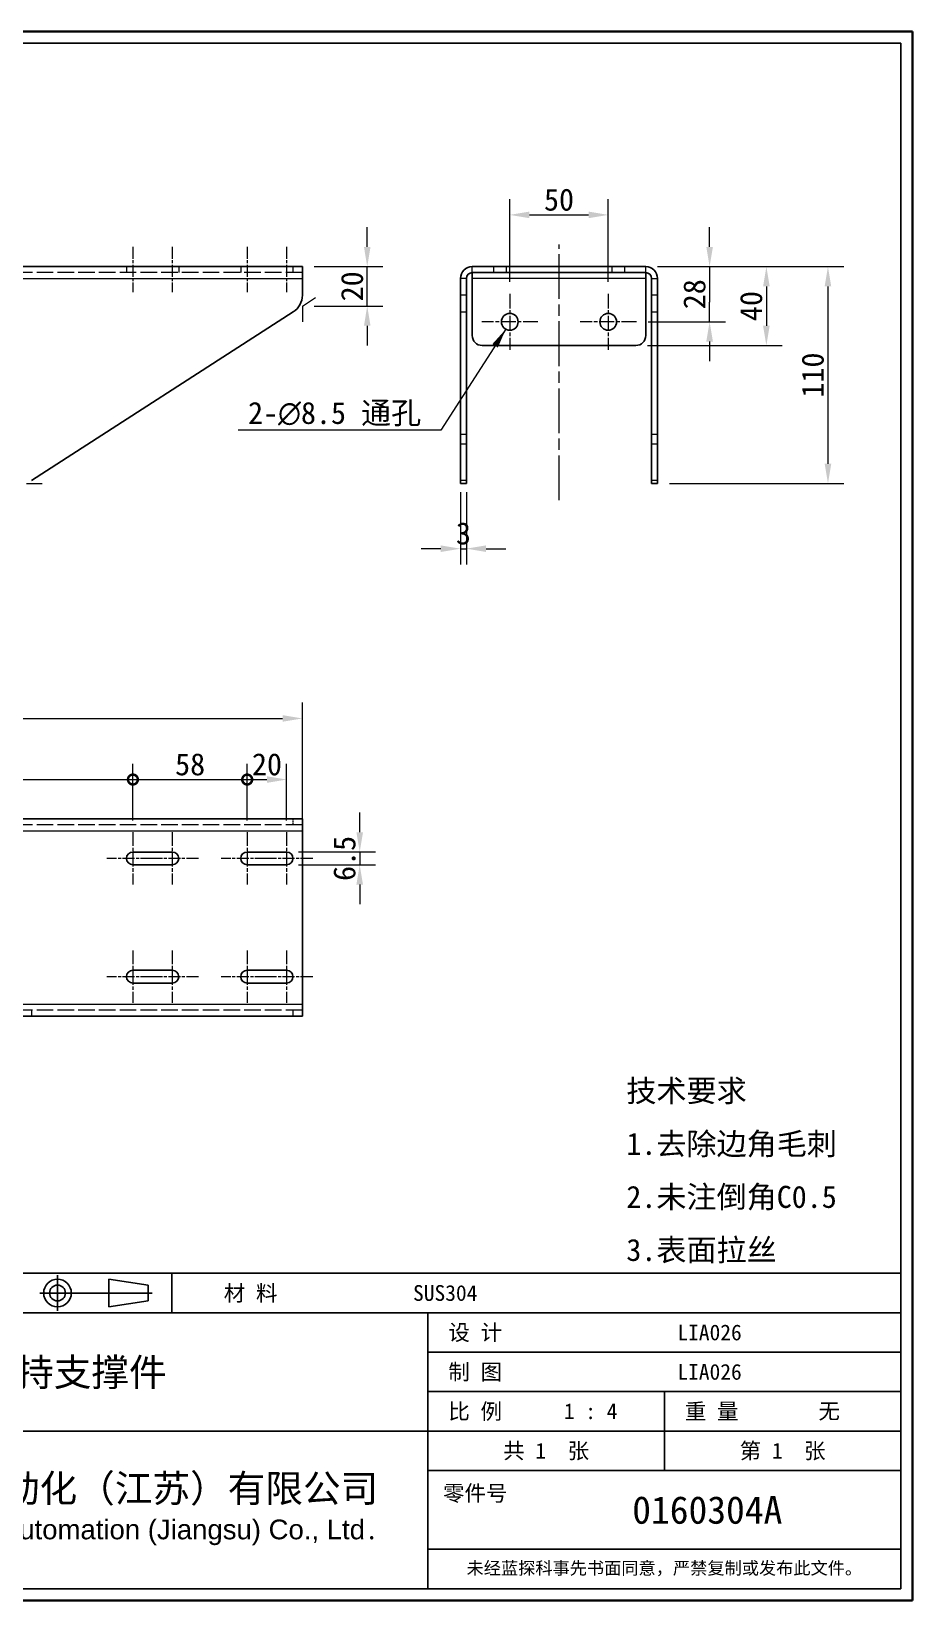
# Model space of a CAD drawing. Header units: millimetres. Extents: x 24 to 1166, y 22 to 818.
# Drawn here: x 719 to 1166, y 22 to 818 of the extents above; entities that cross this region are included whole.
import ezdxf
from ezdxf.enums import TextEntityAlignment as Align

# ---------------------------------------------------------------- set-up
doc = ezdxf.new("R2010")
doc.units = ezdxf.units.MM
doc.header["$LTSCALE"] = 4
doc.linetypes.add('CHAIN', pattern=[0.3543, 0.2362, -0.0295, 0.0591, -0.0295])
doc.linetypes.add('DASHED', pattern=[0.2067, 0.1654, -0.0413])
for name, color, linetype, lineweight in [('1', 7, 'Continuous', 18), ('可见 (ISO)', 7, 'Continuous', 25), ('可见窄的 (ISO)', 7, 'Continuous', 18), ('图框 (ISO)', 7, 'Continuous', 35), ('标题 (ISO)', 7, 'Continuous', 25)]:
    doc.layers.add(name, color=color, linetype=linetype, lineweight=lineweight)
for name, color, linetype, lineweight, true_color in [('中心标记 (ISO)', 1, 'CHAIN', 18, 0xff0000), ('中心线 (ISO)', 1, 'CHAIN', 18, 0xff0000), ('尺寸 (ISO)', 7, 'Continuous', 18, 0x008000), ('符号 (ISO)', 7, 'Continuous', 18, 0x008000), ('隐藏 (ISO)', 5, 'DASHED', 18, 0x0000ff), ('隐藏窄的 (ISO)', 5, 'DASHED', 18, 0x0000ff)]:
    doc.layers.add(name, color=color, linetype=linetype, lineweight=lineweight, true_color=true_color)
doc.styles.add('文本样式164', font='SimSun.ttf')
doc.styles.add('文本样式165', font='SimSun.ttf')
doc.styles.add('文本样式74', font='SimSun.ttf')
doc.styles.add('最新国标', font='simfang.ttf')
doc.styles.add('注释文本 (ISO)', font='simfang.ttf')
doc.dimstyles.new('默认 (GB)', dxfattribs={"dimscale": 4, "dimtxt": 2.8, "dimasz": 2.5, "dimexe": 2, "dimexo": 1.5, "dimgap": 0.5, "dimtad": 1, "dimtoh": 1, "dimdsep": 46, "dimtxsty": '最新国标', "dimcen": 0.09, "dimdle": 10, "dimclrd": 256, "dimclre": 256, "dimclrt": 256, "dimaunit": 1, "dimadec": 3, "dimazin": 2, "dimtfac": 0.535714, "dimtdec": 3, "dimtmove": 0, "dimatfit": 3, "dimfxl": 0, "dimtolj": 1, "dimlwd": -1, "dimlwe": -1, "dimarcsym": 0})
doc.dimstyles.new('默认 (GB)$7', dxfattribs={"dimscale": 4, "dimtxt": 2.8, "dimasz": 2.5, "dimexe": 2, "dimexo": 1.5, "dimgap": 0.5, "dimtad": 1, "dimtoh": 1, "dimdsep": 46, "dimtxsty": '最新国标', "dimcen": 0.09, "dimdle": 10, "dimclrd": 256, "dimclre": 256, "dimclrt": 256, "dimaunit": 1, "dimadec": 3, "dimazin": 2, "dimtfac": 0.535714, "dimtdec": 3, "dimtmove": 0, "dimatfit": 3, "dimfxl": 0, "dimtolj": 1, "dimlwd": -1, "dimlwe": -1, "dimarcsym": 0})

# ---------------------------------------------------------------- blocks, each defined once
blk = doc.blocks.new('图框 最新国标')
at = {"layer": '图框 (ISO)'}
for p, q in [((6, 204.5), (291.5, 204.5)), ((291.5, 204.5), (291.5, 5.5)), ((291.5, 5.5), (6, 5.5))]:
    blk.add_line(p, q, dxfattribs=at)
at = {"layer": '图框 (ISO)', "color": 7, "linetype": 'Continuous', "lineweight": 25}
for p, q in [((18, 203), (290, 203)), ((18, 203), (290, 203)), ((290, 203), (290, 7)), ((290, 203), (290, 7)), ((290, 7), (6, 7)), ((290, 7), (18, 7))]:
    blk.add_line(p, q, dxfattribs=at)
at = {"layer": '图框 (ISO)', "style": '文本样式74'}
blk.add_attdef('零件代号_001', (42.7, 200.25), '', height=2.5, rotation=180, dxfattribs=at)
blk = doc.blocks.new('标题栏 最新国标')
at = {"layer": '标题 (ISO)'}
for p, q in [((381.98, -183.84), (196.98, -183.84)), ((196.98, -183.84), (196.98, -223.84)), ((254.48, -183.84), (254.48, -188.84)), ((269.48, -183.84), (269.48, -188.84)), ((281.48, -188.09), (281.48, -184.59)), ((281.48, -184.59), (286.48, -185.34)), ((289.48, -183.84), (289.48, -188.84)), ((381.98, -223.84), (381.98, -183.84)), ((383.48, -183.84), (383.48, -225.34)), ((286.48, -185.34), (286.48, -187.34)), ((196.98, -188.84), (381.98, -188.84)), ((232.98, -188.84), (232.98, -223.84)), ((286.48, -187.34), (281.48, -188.09)), ((321.98, -188.84), (321.98, -223.84)), ((321.98, -193.84), (381.98, -193.84)), ((321.98, -198.84), (381.98, -198.84)), ((351.98, -198.84), (351.98, -208.84)), ((321.98, -203.84), (232.98, -203.84)), ((321.98, -203.84), (381.98, -203.84)), ((321.98, -208.84), (381.98, -208.84)), ((321.98, -218.84), (381.98, -218.84)), ((196.98, -223.84), (381.98, -223.84)), ((383.48, -225.34), (196.98, -225.34))]:
    blk.add_line(p, q, dxfattribs=at)
at = {"layer": '标题 (ISO)', "linetype": 'CHAIN', "ltscale": 5.000333}
blk.add_line((274.98, -184.09), (274.98, -188.59), dxfattribs=at)
at = {"layer": '标题 (ISO)', "linetype": 'CHAIN', "ltscale": 15.834605}
blk.add_line((272.73, -186.34), (286.98, -186.34), dxfattribs=at)
at = {"layer": '标题 (ISO)'}
for radius in [1.75, 1]:
    blk.add_circle((274.98, -186.34), radius, dxfattribs=at)
at = {"layer": '1', "style": '文本样式164'}
for s, p in [('材 料', (299.48, -186.34)), ('UNIT: mm', (261.98, -186.34)), ('设 计', (327.98, -191.34)), ('制 图', (327.98, -196.34)), ('比 例', (327.98, -201.34)), ('重 量', (357.98, -201.34)), ('共 1  张', (336.98, -206.34)), ('第 1  张', (366.98, -206.34))]:
    blk.add_text(s, height=2, dxfattribs=at).set_placement(p, align=Align.MIDDLE_CENTER)
at = {"layer": '标题 (ISO)', "style": '注释文本 (ISO)'}
for s, insert, char_height, attachment_point, line_spacing_factor in [('\\fSimSun|b0|i0;{\\H1.3000;      未注公差角度及线性公差使用m\\P}\\fSimSun|b0|i0;{\\H1.3000;（GB/T1804-2000），未注形位公差使\\P}\\fSimSun|b0|i0;{\\H1.3000;用K级（GB/T 1184-1996）。\\P}\\fSimSun|b0|i0;{\\H1.3000;—————————————————\\P}\\fSimSun|b0|i0;{\\H1.3000;             6以下    ±0.05 mm\\P}\\fSimSun|b0|i0;{\\H1.3000;     6 ～   30以下    ±0.10 mm\\P}\\fSimSun|b0|i0;{\\H1.3000;    30 ～  120以下    ±0.15 mm\\P}\\fSimSun|b0|i0;{\\H1.3000;   120 ～  400以下    ±0.20 mm\\P}\\fSimSun|b0|i0;{\\H1.3000;   400 ～ 1000以下    ±0.30 mm\\P}\\fSimSun|b0|i0;{\\H1.3000;  1000 ～ 2000以下    ±0.50 mm\\P}\\fSimSun|b0|i0;{\\H1.3000;          2000以上    ±0.80 mm\\P}\\fSimSun|b0|i0;{\\H1.3000;\\P}\\fSimSun|b0|i0;{\\H1.3000;           300以下    ±30′\\P}\\fSimSun|b0|i0;{\\H1.3000;   300 ～ 1000以下    ±15′\\P}\\fSimSun|b0|i0;{\\H1.3000;          1000以上    ±5′}', (198.48, -206.63), 1.3, 4, 1.023913), ('{\\fMicrosoft YaHei|b0|i0|c134|p34;\\H1.75x;蓝探科工业自动化（江苏）有限公司\\P\\fArial|b0|i0|c0|p34;\\H0.71429x;Lantech Industrial Automation (Jiangsu) Co., Ltd\\fFangSong|b0|i0|c134|p49;.\\H1.15195x; }', (277.48, -213.84), 2, 5, 0.978695)]:
    blk.add_mtext(s, dxfattribs=dict(at, insert=insert, char_height=char_height, attachment_point=attachment_point, line_spacing_factor=line_spacing_factor))
at = {"layer": '标题 (ISO)', "attachment_point": 5, "style": '注释文本 (ISO)'}
for s, insert, char_height in [('\\fFangSong|b0|i0;零件号', (327.98, -211.84), 2), ('\\fSimSun|b0|i0;{\\H1.6000;未经蓝探科事先书面同意，严禁复制或发布此文件。}', (351.98, -221.34), 1.6)]:
    blk.add_mtext(s, dxfattribs=dict(at, insert=insert, char_height=char_height))
at = {"layer": '标题 (ISO)'}
for tag, p, height, style in [('材料_001', (320.09, -187.33), 2, '注释文本 (ISO)'), ('设计人_001', (353.63, -192.33), 2, '注释文本 (ISO)'), ('库存编号_001', (264.96, -198.14), 3.5, '文本样式165'), ('设计人_001', (353.63, -197.33), 2, '注释文本 (ISO)'), ('视图比例_001', (339.22, -202.33), 2, '注释文本 (ISO)'), ('质量\\P3;_001', (371.53, -202.3), 2, '注释文本 (ISO)'), ('零件代号_001', (347.9, -215.59), 3.5, '文本样式165')]:
    blk.add_attdef(tag, p, '', height=height, dxfattribs=dict(at, style=style))
blk = doc.blocks.new('*D6')
at = {"layer": 'Defpoints', "color": 0, "transparency": 16777216}
for p in [(856.26, 469.49), (383.26, 412.49), (856.26, 412.49)]:
    blk.add_point(p, dxfattribs=at)
at = {"layer": '尺寸 (ISO)', "color": 116, "true_color": 0x00803f, "transparency": 16777216}
for p, q in [((383.26, 418.49), (383.26, 477.49)), ((856.26, 418.49), (856.26, 477.49)), ((393.26, 469.49), (846.26, 469.49))]:
    blk.add_line(p, q, dxfattribs=at)
for points in [[(393.26, 471.15), (393.26, 467.82), (383.26, 469.49)], [(846.26, 471.15), (846.26, 467.82), (856.26, 469.49)]]:
    blk.add_solid(points, dxfattribs=at)
at = {"layer": '尺寸 (ISO)', "transparency": 16777216, "insert": (619.76, 477.15), "char_height": 11.2, "attachment_point": 5, "style": '最新国标'}
blk.add_mtext('\\A1;473', dxfattribs=at)
blk = doc.blocks.new('*D10')
at = {"layer": 'Defpoints', "color": 0, "transparency": 16777216}
for p in [(856.26, 698.67), (889.19, 698.67), (856.26, 678.67)]:
    blk.add_point(p, dxfattribs=at)
at = {"layer": '尺寸 (ISO)', "color": 116, "true_color": 0x00803f, "transparency": 16777216}
for p, q in [((889.19, 708.67), (889.19, 718.67)), ((862.26, 698.67), (897.19, 698.67)), ((889.19, 678.67), (889.19, 698.67)), ((862.26, 678.67), (897.19, 678.67)), ((889.19, 668.67), (889.19, 658.67))]:
    blk.add_line(p, q, dxfattribs=at)
for points in [[(887.53, 708.67), (890.86, 708.67), (889.19, 698.67)], [(887.53, 668.67), (890.86, 668.67), (889.19, 678.67)]]:
    blk.add_solid(points, dxfattribs=at)
at = {"layer": '尺寸 (ISO)', "transparency": 16777216, "insert": (881.53, 688.67), "char_height": 11.2, "attachment_point": 5, "rotation": 90, "style": '最新国标'}
blk.add_mtext('\\A1;20', dxfattribs=at)
blk = doc.blocks.new('*D12')
at = {"layer": 'Defpoints', "color": 0, "transparency": 16777216}
for p in [(936.52, 590.26), (939.52, 590.26), (939.52, 555.6)]:
    blk.add_point(p, dxfattribs=at)
at = {"layer": '尺寸 (ISO)', "color": 116, "true_color": 0x00803f, "transparency": 16777216}
for p, q in [((936.52, 584.26), (936.52, 547.6)), ((939.52, 584.26), (939.52, 547.6)), ((926.52, 555.6), (916.52, 555.6)), ((936.52, 555.6), (939.52, 555.6)), ((949.52, 555.6), (959.52, 555.6))]:
    blk.add_line(p, q, dxfattribs=at)
for points in [[(926.52, 557.27), (926.52, 553.93), (936.52, 555.6)], [(949.52, 557.27), (949.52, 553.93), (939.52, 555.6)]]:
    blk.add_solid(points, dxfattribs=at)
at = {"layer": '尺寸 (ISO)', "transparency": 16777216, "insert": (938.02, 563.26), "char_height": 11.2, "attachment_point": 5, "style": '最新国标'}
blk.add_mtext('\\A1;3', dxfattribs=at)
blk = doc.blocks.new('*D13')
at = {"layer": 'Defpoints', "color": 0, "transparency": 16777216}
for p in [(1030.52, 698.67), (1036.52, 588.67), (1123.02, 588.67)]:
    blk.add_point(p, dxfattribs=at)
at = {"layer": '尺寸 (ISO)', "color": 116, "true_color": 0x00803f, "transparency": 16777216}
for p, q in [((1036.52, 698.67), (1131.02, 698.67)), ((1123.02, 688.67), (1123.02, 598.67)), ((1042.52, 588.67), (1131.02, 588.67))]:
    blk.add_line(p, q, dxfattribs=at)
for points in [[(1121.35, 688.67), (1124.69, 688.67), (1123.02, 698.67)], [(1121.35, 598.67), (1124.69, 598.67), (1123.02, 588.67)]]:
    blk.add_solid(points, dxfattribs=at)
at = {"layer": '尺寸 (ISO)', "transparency": 16777216, "insert": (1115.36, 643.67), "char_height": 11.2, "attachment_point": 5, "rotation": 90, "style": '最新国标'}
blk.add_mtext('\\A1;110', dxfattribs=at)
blk = doc.blocks.new('*D16')
at = {"layer": 'Defpoints', "color": 0, "transparency": 16777216}
for p in [(1030.52, 698.67), (1025.52, 658.67), (1091.77, 658.67)]:
    blk.add_point(p, dxfattribs=at)
at = {"layer": '尺寸 (ISO)', "color": 116, "true_color": 0x00803f, "transparency": 16777216}
for p, q in [((1036.52, 698.67), (1099.77, 698.67)), ((1091.77, 688.67), (1091.77, 668.67)), ((1031.52, 658.67), (1099.77, 658.67))]:
    blk.add_line(p, q, dxfattribs=at)
for points in [[(1090.1, 688.67), (1093.44, 688.67), (1091.77, 698.67)], [(1090.1, 668.67), (1093.44, 668.67), (1091.77, 658.67)]]:
    blk.add_solid(points, dxfattribs=at)
at = {"layer": '尺寸 (ISO)', "transparency": 16777216, "insert": (1084.1, 678.67), "char_height": 11.2, "attachment_point": 5, "rotation": 90, "style": '最新国标'}
blk.add_mtext('\\A1;40', dxfattribs=at)
blk = doc.blocks.new('*D20')
at = {"layer": 'Defpoints', "color": 0, "transparency": 16777216}
for p in [(1011.52, 724.92), (961.52, 684.92), (1011.52, 684.92)]:
    blk.add_point(p, dxfattribs=at)
at = {"layer": '尺寸 (ISO)', "color": 116, "true_color": 0x00803f, "transparency": 16777216}
for p, q in [((961.52, 690.92), (961.52, 732.92)), ((1011.52, 690.92), (1011.52, 732.92)), ((971.52, 724.92), (1001.52, 724.92))]:
    blk.add_line(p, q, dxfattribs=at)
for points in [[(971.52, 726.59), (971.52, 723.25), (961.52, 724.92)], [(1001.52, 726.59), (1001.52, 723.25), (1011.52, 724.92)]]:
    blk.add_solid(points, dxfattribs=at)
at = {"layer": '尺寸 (ISO)', "transparency": 16777216, "insert": (986.52, 732.58), "char_height": 11.2, "attachment_point": 5, "style": '最新国标'}
blk.add_mtext('\\A1;50', dxfattribs=at)
blk = doc.blocks.new('*D21')
at = {"layer": 'Defpoints', "color": 0, "transparency": 16777216}
for p in [(1030.52, 698.67), (1025.77, 670.67), (1062.96, 670.67)]:
    blk.add_point(p, dxfattribs=at)
at = {"layer": '尺寸 (ISO)', "color": 116, "true_color": 0x00803f, "transparency": 16777216}
for p, q in [((1062.96, 708.67), (1062.96, 718.67)), ((1036.52, 698.67), (1070.96, 698.67)), ((1062.96, 698.67), (1062.96, 688.67)), ((1062.96, 688.67), (1062.96, 680.67)), ((1062.96, 670.67), (1062.96, 680.67)), ((1031.77, 670.67), (1070.96, 670.67)), ((1062.96, 660.67), (1062.96, 650.67))]:
    blk.add_line(p, q, dxfattribs=at)
for points in [[(1061.29, 708.67), (1064.63, 708.67), (1062.96, 698.67)], [(1061.29, 660.67), (1064.63, 660.67), (1062.96, 670.67)]]:
    blk.add_solid(points, dxfattribs=at)
at = {"layer": '尺寸 (ISO)', "transparency": 16777216, "insert": (1055.3, 684.67), "char_height": 11.2, "attachment_point": 5, "rotation": 90, "style": '最新国标'}
blk.add_mtext('\\A1;28', dxfattribs=at)
blk = doc.blocks.new('_DotSmall')
at = {"color": 0, "linetype": 'ByBlock', "const_width": 0.5}
blk.add_lwpolyline([(-0.0625, 0, 1), (0.0625, 0, 1)], format="xyb", close=True, dxfattribs=at)
blk = doc.blocks.new('*D25')
at = {"layer": 'Defpoints', "color": 0, "transparency": 16777216}
for p in [(770.26, 438.49), (449.26, 411.74), (770.26, 411.74)]:
    blk.add_point(p, dxfattribs=at)
at = {"layer": '尺寸 (ISO)', "color": 116, "true_color": 0x00803f, "transparency": 16777216}
for p, q in [((449.26, 417.74), (449.26, 446.49)), ((770.26, 417.74), (770.26, 446.49)), ((449.26, 438.49), (770.26, 438.49))]:
    blk.add_line(p, q, dxfattribs=at)
at = {"layer": '尺寸 (ISO)', "color": 116, "true_color": 0x00803f, "transparency": 16777216, "xscale": 10, "yscale": 10, "zscale": 10, "rotation": 180}
blk.add_blockref('_DotSmall', (449.26, 438.49), dxfattribs=at)
at = {"layer": '尺寸 (ISO)', "color": 116, "true_color": 0x00803f, "transparency": 16777216, "xscale": 10, "yscale": 10, "zscale": 10}
blk.add_blockref('_DotSmall', (770.26, 438.49), dxfattribs=at)
at = {"layer": '尺寸 (ISO)', "transparency": 16777216, "insert": (609.8, 446.15), "char_height": 11.2, "attachment_point": 5, "style": '最新国标'}
blk.add_mtext('\\A1;321', dxfattribs=at)
blk = doc.blocks.new('*D26')
at = {"layer": 'Defpoints', "color": 0, "transparency": 16777216}
for p in [(828.26, 438.49), (770.26, 411.74), (828.26, 411.74)]:
    blk.add_point(p, dxfattribs=at)
at = {"layer": '尺寸 (ISO)', "color": 116, "true_color": 0x00803f, "transparency": 16777216}
for p, q in [((770.26, 417.74), (770.26, 446.49)), ((828.26, 417.74), (828.26, 446.49)), ((770.26, 438.49), (828.26, 438.49))]:
    blk.add_line(p, q, dxfattribs=at)
at = {"layer": '尺寸 (ISO)', "color": 116, "true_color": 0x00803f, "transparency": 16777216, "xscale": 10, "yscale": 10, "zscale": 10, "rotation": 180}
blk.add_blockref('_DotSmall', (770.26, 438.49), dxfattribs=at)
at = {"layer": '尺寸 (ISO)', "color": 116, "true_color": 0x00803f, "transparency": 16777216, "xscale": 10, "yscale": 10, "zscale": 10}
blk.add_blockref('_DotSmall', (828.26, 438.49), dxfattribs=at)
at = {"layer": '尺寸 (ISO)', "transparency": 16777216, "insert": (799.3, 446.15), "char_height": 11.2, "attachment_point": 5, "style": '最新国标'}
blk.add_mtext('\\A1;58', dxfattribs=at)
blk = doc.blocks.new('*D27')
at = {"layer": 'Defpoints', "color": 0, "transparency": 16777216}
for p in [(848.26, 438.49), (828.26, 411.74), (848.26, 411.74)]:
    blk.add_point(p, dxfattribs=at)
at = {"layer": '尺寸 (ISO)', "color": 116, "true_color": 0x00803f, "transparency": 16777216}
for p, q in [((828.26, 417.74), (828.26, 446.49)), ((848.26, 417.74), (848.26, 446.49)), ((828.26, 438.49), (838.26, 438.49))]:
    blk.add_line(p, q, dxfattribs=at)
blk.add_solid([(838.26, 440.15), (838.26, 436.82), (848.26, 438.49)], dxfattribs=at)
at = {"layer": '尺寸 (ISO)', "color": 116, "true_color": 0x00803f, "transparency": 16777216, "xscale": 10, "yscale": 10, "zscale": 10, "rotation": 180}
blk.add_blockref('_DotSmall', (828.26, 438.49), dxfattribs=at)
at = {"layer": '尺寸 (ISO)', "transparency": 16777216, "insert": (838.3, 446.15), "char_height": 11.2, "attachment_point": 5, "style": '最新国标'}
blk.add_mtext('\\A1;20', dxfattribs=at)
blk = doc.blocks.new('*D30')
at = {"layer": 'Defpoints', "color": 0, "transparency": 16777216}
for p in [(848.26, 401.74), (848.26, 395.24), (885.37, 395.24)]:
    blk.add_point(p, dxfattribs=at)
at = {"layer": '尺寸 (ISO)', "color": 116, "true_color": 0x00803f, "transparency": 16777216}
for p, q in [((885.37, 411.74), (885.37, 421.74)), ((854.26, 401.74), (893.37, 401.74)), ((885.37, 401.74), (885.37, 395.24)), ((854.26, 395.24), (893.37, 395.24)), ((885.37, 385.24), (885.37, 375.24))]:
    blk.add_line(p, q, dxfattribs=at)
for points in [[(883.7, 411.74), (887.04, 411.74), (885.37, 401.74)], [(883.7, 385.24), (887.04, 385.24), (885.37, 395.24)]]:
    blk.add_solid(points, dxfattribs=at)
at = {"layer": '尺寸 (ISO)', "transparency": 16777216, "insert": (877.67, 398.49), "char_height": 11.2, "attachment_point": 5, "rotation": 90, "style": '最新国标'}
blk.add_mtext('\\A1;6.5', dxfattribs=at)

msp = doc.modelspace()

# ---------------------------------------------------------------- linework, layer by layer
at = {"layer": '中心标记 (ISO)', "ltscale": 7.917253}
for p, q in [((961.521, 684.92), (961.521, 656.42)), ((1011.521, 684.92), (1011.521, 656.42)), ((975.771, 670.67), (947.271, 670.67)), ((1025.771, 670.67), (997.271, 670.67))]:
    msp.add_line(p, q, dxfattribs=at)
at = {"layer": '中心标记 (ISO)', "ltscale": 7.361649}
for p, q in [((770.256, 411.738), (770.256, 385.238)), ((790.256, 411.738), (790.256, 385.238)), ((828.256, 411.738), (828.256, 385.238)), ((848.256, 411.738), (848.256, 385.238)), ((770.256, 351.738), (770.256, 325.238)), ((790.256, 351.738), (790.256, 325.238)), ((828.256, 351.738), (828.256, 325.238)), ((848.256, 351.738), (848.256, 325.238))]:
    msp.add_line(p, q, dxfattribs=at)
at = {"layer": '中心标记 (ISO)', "ltscale": 6.458793}
for p, q in [((780.256, 398.488), (757.006, 398.488)), ((803.506, 398.488), (780.256, 398.488)), ((838.256, 398.488), (815.006, 398.488)), ((861.506, 398.488), (838.256, 398.488)), ((780.256, 338.488), (757.006, 338.488)), ((803.506, 338.488), (780.256, 338.488)), ((838.256, 338.488), (815.006, 338.488)), ((861.506, 338.488), (838.256, 338.488))]:
    msp.add_line(p, q, dxfattribs=at)
at = {"layer": '中心线 (ISO)', "ltscale": 6.389343}
for p, q in [((770.256, 708.67), (770.256, 685.67)), ((790.256, 708.67), (790.256, 685.67)), ((828.256, 708.67), (828.256, 685.67)), ((848.256, 708.67), (848.256, 685.67))]:
    msp.add_line(p, q, dxfattribs=at)
at = {"layer": '中心线 (ISO)', "ltscale": 23.990969}
msp.add_line((986.521, 580.258), (986.521, 709.864), dxfattribs=at)
at = {"layer": '可见 (ISO)'}
for p, q in [((698.256, 698.67), (856.256, 698.67)), ((856.256, 692.67), (856.256, 698.67)), ((856.256, 692.67), (856.256, 684.13)), ((936.521, 692.67), (936.521, 684.13)), ((939.521, 692.67), (939.521, 684.13)), ((1030.521, 698.67), (942.521, 698.67)), ((1030.521, 695.67), (942.521, 695.67)), ((942.521, 692.67), (942.521, 695.67)), ((942.521, 663.67), (942.521, 692.67)), ((1030.521, 692.67), (1030.521, 695.67)), ((1030.521, 663.67), (1030.521, 692.67)), ((1033.521, 684.13), (1033.521, 692.67)), ((1036.521, 684.13), (1036.521, 692.67)), ((936.521, 675.718), (936.521, 684.13)), ((939.521, 684.13), (939.521, 675.718)), ((1033.521, 675.718), (1033.521, 684.13)), ((1036.521, 684.13), (1036.521, 675.718)), ((718.727, 590.258), (851.664, 675.718)), ((936.521, 590.258), (936.521, 675.718)), ((939.521, 675.718), (939.521, 590.258)), ((1033.521, 590.258), (1033.521, 675.718)), ((1036.521, 675.718), (1036.521, 590.258)), ((947.521, 658.67), (1025.521, 658.67)), ((936.521, 588.67), (936.521, 590.258)), ((939.521, 590.258), (939.521, 588.67)), ((1033.521, 588.67), (1033.521, 590.258)), ((1036.521, 590.258), (1036.521, 588.67)), ((936.521, 588.67), (939.521, 588.67)), ((1033.521, 588.67), (1036.521, 588.67)), ((698.256, 418.488), (856.256, 418.488)), ((856.256, 412.488), (856.256, 418.488)), ((856.256, 412.488), (856.256, 324.488)), ((770.256, 401.738), (790.256, 401.738)), ((828.256, 401.738), (848.256, 401.738)), ((790.256, 395.238), (770.256, 395.238)), ((848.256, 395.238), (828.256, 395.238)), ((770.256, 341.738), (790.256, 341.738)), ((790.256, 335.238), (770.256, 335.238)), ((828.256, 341.738), (848.256, 341.738)), ((848.256, 335.238), (828.256, 335.238)), ((698.256, 318.488), (856.256, 318.488)), ((856.256, 318.488), (856.256, 324.488))]:
    msp.add_line(p, q, dxfattribs=at)
for centre in [(961.521, 670.67), (1011.521, 670.67)]:
    msp.add_circle(centre, 4.25, dxfattribs=at)
for centre, radius, start, end in [((942.521, 692.67), 6, 90, 180), ((942.521, 692.67), 3, 90, 180), ((1030.521, 692.67), 6, 0, 90), ((1030.521, 692.67), 3, 0, 90), ((846.256, 684.13), 10, 302.735226, 0), ((947.521, 663.67), 5, 180, 270), ((1025.521, 663.67), 5, 270, 0), ((770.256, 398.488), 3.25, 90, 270), ((790.256, 398.488), 3.25, 270, 90), ((828.256, 398.488), 3.25, 90, 270), ((848.256, 398.488), 3.25, 270, 90), ((770.256, 338.488), 3.25, 90, 270), ((790.256, 338.488), 3.25, 270, 90), ((828.256, 338.488), 3.25, 90, 270), ((848.256, 338.488), 3.25, 270, 90)]:
    msp.add_arc(centre, radius, start, end, dxfattribs=at)
at = {"layer": '可见窄的 (ISO)'}
for p, q in [((698.256, 692.67), (856.256, 692.67)), ((939.521, 692.67), (936.521, 692.67)), ((942.521, 695.67), (942.521, 698.67)), ((1030.521, 692.67), (942.521, 692.67)), ((1030.521, 695.67), (1030.521, 698.67)), ((1033.521, 692.67), (1036.521, 692.67)), ((939.521, 684.13), (936.521, 684.13)), ((1036.521, 684.13), (1033.521, 684.13)), ((936.521, 675.718), (939.521, 675.718)), ((1033.521, 675.718), (1036.521, 675.718)), ((939.521, 590.258), (936.521, 590.258)), ((1036.521, 590.258), (1033.521, 590.258)), ((698.256, 412.488), (856.256, 412.488)), ((698.256, 324.488), (856.256, 324.488))]:
    msp.add_line(p, q, dxfattribs=at)
at = {"layer": '尺寸 (ISO)'}
for p, q in [((856.256, 678.67), (862.985, 682.996)), ((856.256, 678.67), (856.256, 670.67)), ((716.256, 588.67), (724.256, 588.67))]:
    msp.add_line(p, q, dxfattribs=at)
at = {"layer": '隐藏 (ISO)', "ltscale": 12.739881}
for p, q in [((856.256, 695.67), (698.256, 695.67)), ((856.256, 415.488), (698.256, 415.488)), ((856.256, 321.488), (698.256, 321.488))]:
    msp.add_line(p, q, dxfattribs=at)
at = {"layer": '隐藏 (ISO)', "ltscale": 1.428422}
for p, q in [((767.006, 698.67), (767.006, 695.67)), ((793.506, 698.67), (793.506, 695.67)), ((825.006, 698.67), (825.006, 695.67)), ((851.506, 698.67), (851.506, 695.67)), ((953.271, 698.67), (953.271, 695.67)), ((959.771, 698.67), (959.771, 695.67)), ((1013.271, 698.67), (1013.271, 695.67)), ((1019.771, 698.67), (1019.771, 695.67)), ((939.521, 608.67), (936.521, 608.67)), ((1036.521, 608.67), (1033.521, 608.67))]:
    msp.add_line(p, q, dxfattribs=at)
at = {"layer": '隐藏窄的 (ISO)', "ltscale": 1.428422}
for p, q in [((770.256, 698.67), (770.256, 695.67)), ((790.256, 698.67), (790.256, 695.67)), ((828.256, 698.67), (828.256, 695.67)), ((848.256, 698.67), (848.256, 695.67)), ((936.521, 613.67), (939.521, 613.67)), ((1033.521, 613.67), (1036.521, 613.67)), ((851.664, 415.488), (851.664, 418.488)), ((718.727, 321.488), (718.727, 318.488)), ((851.664, 318.488), (851.664, 321.488))]:
    msp.add_line(p, q, dxfattribs=at)

# ---------------------------------------------------------------- block references
at = {"xscale": 4, "yscale": 4, "zscale": 4}
msp.add_blockref('图框 最新国标', (0, 0), dxfattribs=at)
ref = msp.add_blockref('标题栏 最新国标', (-367.93, 923.377), dxfattribs=dict(xscale=4, yscale=4, zscale=4))
ref.add_attrib('零件代号_001', '0160304A', (1023.682, 61), dxfattribs={"layer": '标题 (ISO)', "height": 14, "style": '文本样式165'})
ref.add_attrib('库存编号_001', '夹持支撑件', (691.905, 130.804), dxfattribs={"layer": '标题 (ISO)', "height": 14, "style": '文本样式165'})
ref.add_attrib('质量\\P3;_001', '无', (1118.171, 114.16), dxfattribs={"layer": '标题 (ISO)', "height": 8, "style": '注释文本 (ISO)'})
ref.add_attrib('视图比例_001', '1 : 4', (988.96, 114.069), dxfattribs={"layer": '标题 (ISO)', "height": 8, "style": '注释文本 (ISO)'})
ref.add_attrib('设计人_001', 'LIA026', (1046.606, 154.046), dxfattribs={"layer": '标题 (ISO)', "height": 8, "style": '注释文本 (ISO)'})
ref.add_attrib('设计人_001', 'LIA026', (1046.606, 134.046), dxfattribs={"layer": '标题 (ISO)', "height": 8, "style": '注释文本 (ISO)'})
ref.add_attrib('材料_001', 'SUS304', (912.446, 174.046), dxfattribs={"layer": '标题 (ISO)', "height": 8, "style": '注释文本 (ISO)'})

# ---------------------------------------------------------------- texts
at = {"layer": '符号 (ISO)', "char_height": 11.2}
for s, insert, width, attachment_point, line_spacing_factor, style in [('2-\\fAIGDT|b0|i0;{\\H11.2000;n}\\fFangSong|b0|i0;{\\H11.2000;8.5 通孔}', (916.584, 617.638), 97.35149, 9, 0.49, '最新国标'), ('\\fFangSong|b0|i0;技术要求\\P\\fFangSong|b0|i0;1.去除边角毛刺\\P\\fFangSong|b0|i0;2.未注倒角C0.5\\P\\fFangSong|b0|i0;3.表面拉丝\\P', (1020.683, 239.647), 117.37076, 4, 1.441304, '注释文本 (ISO)')]:
    msp.add_mtext(s, dxfattribs=dict(at, insert=insert, width=width, attachment_point=attachment_point, line_spacing_factor=line_spacing_factor, style=style))

# ---------------------------------------------------------------- dimensions: what is measured, and where the dimension line sits
at = {"layer": '尺寸 (ISO)', "color": 116, "true_color": 0x00803f}
for base, p1, p2, angle, override, picture, middle in [((1011.521, 724.92), (961.521, 684.92), (1011.521, 684.92), 180, {"dimgap": 0.5, "dimtoh": 0, "dimdec": 2, "dimtol": 0, "dimlim": 0, "dimtp": 0, "dimtm": 0, "dimtdec": 3, "dimtofl": 0, "dimatfit": 1}, '*D20', (986.521, 724.92)), ((889.192, 698.67), (856.256, 678.67), (856.256, 698.67), 270, {"dimgap": 0.5, "dimtoh": 0, "dimdec": 2, "dimtol": 0, "dimlim": 0, "dimtp": 0, "dimtm": 0, "dimtdec": 3, "dimtofl": 1, "dimatfit": 1}, '*D10', (889.192, 688.67)), ((1062.961, 670.67), (1030.521, 698.67), (1025.771, 670.67), 90, {"dimgap": 0.5, "dimtoh": 0, "dimdec": 2, "dimtol": 0, "dimlim": 0, "dimtp": 0, "dimtm": 0, "dimtdec": 3, "dimtofl": 0}, '*D21', (1062.961, 684.67)), ((1091.769, 658.67), (1030.521, 698.67), (1025.521, 658.67), 90, {"dimgap": 0.5, "dimtoh": 0, "dimdec": 2, "dimtol": 0, "dimlim": 0, "dimtp": 0, "dimtm": 0, "dimtdec": 3, "dimtofl": 0, "dimatfit": 1}, '*D16', (1091.769, 678.67)), ((1123.021, 588.67), (1030.521, 698.67), (1036.521, 588.67), 90, {"dimgap": 0.5, "dimtoh": 0, "dimdec": 2, "dimtol": 0, "dimlim": 0, "dimtp": 0, "dimtm": 0, "dimtdec": 3, "dimtofl": 0, "dimatfit": 1}, '*D13', (1123.021, 643.67)), ((770.256, 438.488), (449.256, 411.738), (770.256, 411.738), 180, {"dimgap": 0.5, "dimtoh": 0, "dimdec": 2, "dimblk1": 'DotSmall', "dimblk2": 'DotSmall', "dimsah": 1, "dimdle": 0, "dimtol": 0, "dimlim": 0, "dimtp": 0, "dimtm": 0, "dimtdec": 3, "dimtofl": 0, "dimatfit": 1}, '*D25', (609.796, 438.488)), ((828.256, 438.488), (770.256, 411.738), (828.256, 411.738), 180, {"dimgap": 0.5, "dimtoh": 0, "dimdec": 2, "dimblk1": 'DotSmall', "dimblk2": 'DotSmall', "dimsah": 1, "dimdle": 0, "dimtol": 0, "dimlim": 0, "dimtp": 0, "dimtm": 0, "dimtdec": 3, "dimtofl": 0, "dimatfit": 1}, '*D26', (799.296, 438.488)), ((848.256, 438.488), (828.256, 411.738), (848.256, 411.738), 180, {"dimgap": 0.5, "dimtoh": 0, "dimdec": 2, "dimblk1": 'DotSmall', "dimsah": 1, "dimdle": 0, "dimtol": 0, "dimlim": 0, "dimtp": 0, "dimtm": 0, "dimtdec": 3, "dimtofl": 1, "dimatfit": 1}, '*D27', (838.296, 438.488)), ((885.369, 395.238), (848.256, 401.738), (848.256, 395.238), 270, {"dimgap": 0.5, "dimtoh": 0, "dimdec": 2, "dimtol": 0, "dimlim": 0, "dimtp": 0, "dimtm": 0, "dimtdec": 3, "dimtofl": 1, "dimatfit": 1}, '*D30', (885.369, 398.488))]:
    dim = msp.add_linear_dim(base=base, p1=p1, p2=p2, angle=angle, dimstyle='默认 (GB)', override=override, dxfattribs=at)
    dim.commit()
    dim.dimension.update_dxf_attribs({"geometry": picture, "text_midpoint": middle, "dimtype": 160})
for base, p1, p2, override, picture, middle in [((939.521, 555.599), (936.521, 590.258), (939.521, 590.258), {"dimgap": 0.5, "dimtoh": 0, "dimdec": 2, "dimtol": 0, "dimlim": 0, "dimtp": 0, "dimtm": 0, "dimtdec": 3, "dimtofl": 1, "dimatfit": 1}, '*D12', (938.021, 555.599)), ((856.256, 469.486), (383.256, 412.488), (856.256, 412.488), {"dimgap": 0.5, "dimtoh": 0, "dimdec": 2, "dimtol": 0, "dimlim": 0, "dimtp": 0, "dimtm": 0, "dimtdec": 3, "dimtofl": 0, "dimatfit": 1}, '*D6', (619.756, 469.486))]:
    dim = msp.add_linear_dim(base=base, p1=p1, p2=p2, dimstyle='默认 (GB)', override=override, dxfattribs=at)
    dim.commit()
    dim.dimension.update_dxf_attribs({"geometry": picture, "text_midpoint": middle, "dimtype": 160})

# ---------------------------------------------------------------- leaders
at = {"layer": '符号 (ISO)', "annotation_type": 0, "has_hookline": 1, "hookline_direction": 1, "text_width": 92.836}
msp.add_leader([(959.513, 666.924), (926.584, 615.771), (916.584, 615.771)], dimstyle='默认 (GB)$7', override={"dimgap": 0, "dimtad": 1}, dxfattribs=at)

doc.saveas('drawing.dxf')
